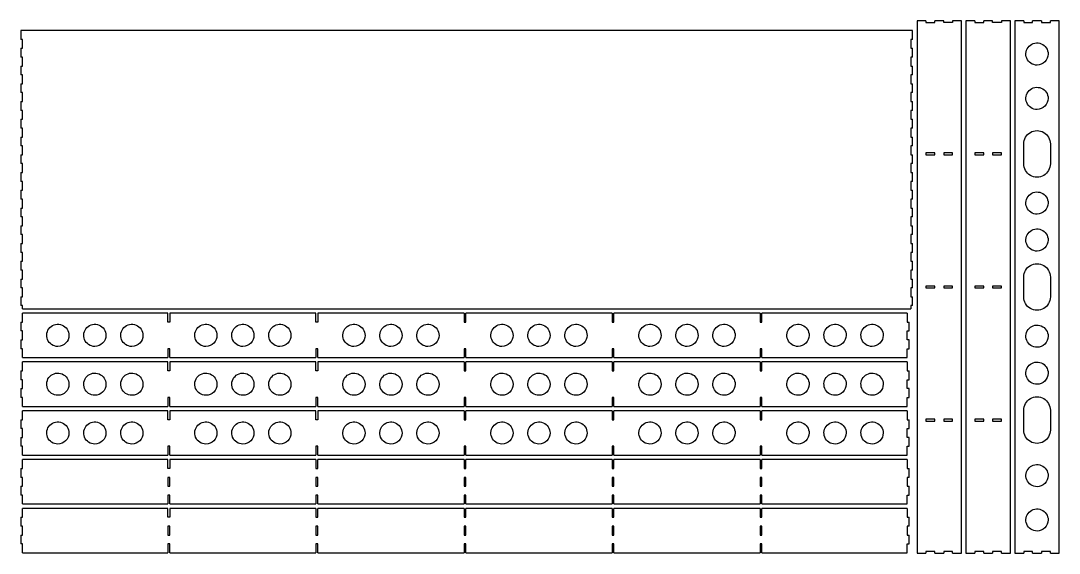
# Model space of a CAD drawing. Header units: millimetres. Extents: x 23 to 2361, y 23 to 1223.
import ezdxf

# ---------------------------------------------------------------- set-up
doc = ezdxf.new("R2010")
doc.units = ezdxf.units.MM
doc.layers.get('0').update_dxf_attribs({"linetype": 'CONTINUOUS'})

msp = doc.modelspace()

# ---------------------------------------------------------------- linework, layer by layer
at = {"color": 7}
for points in [[(2061.38, 1223.38), (2041.38, 1223.38), (2041.38, 23.38)], [(2061.38, 1223.38), (2061.38, 1219.38)], [(2061.38, 1219.38), (2081.38, 1219.38)], [(2121.38, 23.38), (2141.38, 23.38), (2141.38, 1223.38), (2121.38, 1223.38), (2121.38, 1219.38), (2101.38, 1219.38), (2101.38, 1223.38), (2081.38, 1223.38)], [(2081.38, 1219.38), (2081.38, 1223.38)], [(2171.38, 1223.38), (2151.38, 1223.38), (2151.38, 23.38)], [(2171.38, 1223.38), (2171.38, 1219.38)], [(2171.38, 1219.38), (2191.38, 1219.38)], [(2231.38, 23.38), (2251.38, 23.38), (2251.38, 1223.38), (2231.38, 1223.38), (2231.38, 1219.38), (2211.38, 1219.38), (2211.38, 1223.38), (2191.38, 1223.38)], [(2191.38, 1219.38), (2191.38, 1223.38)], [(2281.38, 1223.38), (2261.38, 1223.38), (2261.38, 23.38)], [(2281.38, 1223.38), (2281.38, 1219.38)], [(2281.38, 1219.38), (2301.38, 1219.38)], [(2321.38, 1223.38), (2301.38, 1223.38)], [(2301.38, 1219.38), (2301.38, 1223.38)], [(2321.38, 1223.38), (2321.38, 1219.38)], [(2321.38, 1219.38), (2341.38, 1219.38)], [(2341.38, 23.38), (2361.38, 23.38), (2361.38, 1223.38), (2341.38, 1223.38)], [(2341.38, 1219.38), (2341.38, 1223.38)], [(23.38, 1201.38), (23.38, 1181.38)], [(2031.38, 1201.38), (23.38, 1201.38)], [(2031.38, 1181.38), (2031.38, 1201.38)], [(23.38, 1161.38), (27.38, 1161.38), (27.38, 1181.38), (23.38, 1181.38)], [(2031.38, 1181.38), (2027.38, 1181.38), (2027.38, 1161.38), (2031.38, 1161.38)], [(23.38, 1161.38), (23.38, 1141.38)], [(2031.38, 1141.38), (2031.38, 1161.38)], [(23.38, 1121.38), (27.38, 1121.38), (27.38, 1141.38), (23.38, 1141.38)], [(2031.38, 1141.38), (2027.38, 1141.38), (2027.38, 1121.38), (2031.38, 1121.38)], [(23.38, 1121.38), (23.38, 1101.38)], [(23.38, 1081.38), (27.38, 1081.38), (27.38, 1101.38), (23.38, 1101.38)], [(2031.38, 1101.38), (2027.38, 1101.38), (2027.38, 1081.38), (2031.38, 1081.38)], [(2031.38, 1101.38), (2031.38, 1121.38)], [(23.38, 1081.38), (23.38, 1061.38)], [(2031.38, 1061.38), (2031.38, 1081.38)], [(23.38, 1041.38), (27.38, 1041.38), (27.38, 1061.38), (23.38, 1061.38)], [(2031.38, 1061.38), (2027.38, 1061.38), (2027.38, 1041.38), (2031.38, 1041.38)], [(23.38, 1041.38), (23.38, 1021.38)], [(2031.38, 1021.38), (2031.38, 1041.38)], [(23.38, 1001.38), (27.38, 1001.38), (27.38, 1021.38), (23.38, 1021.38)], [(2031.38, 1021.38), (2027.38, 1021.38), (2027.38, 1001.38), (2031.38, 1001.38)], [(23.38, 1001.38), (23.38, 981.38)], [(2031.38, 981.38), (2031.38, 1001.38)], [(23.38, 961.38), (27.38, 961.38), (27.38, 981.38), (23.38, 981.38)], [(23.38, 961.38), (23.38, 941.38)], [(2031.38, 981.38), (2027.38, 981.38), (2027.38, 961.38), (2031.38, 961.38)], [(2031.38, 941.38), (2031.38, 961.38)], [(23.38, 921.38), (27.38, 921.38), (27.38, 941.38), (23.38, 941.38)], [(2031.38, 941.38), (2027.38, 941.38), (2027.38, 921.38), (2031.38, 921.38)], [(2281.38, 900.88), (2281.38, 945.88)], [(2341.38, 945.88), (2341.38, 900.88)], [(23.38, 921.38), (23.38, 901.38)], [(2031.38, 901.38), (2031.38, 921.38)], [(2061.38, 925.38), (2061.38, 921.38)], [(2081.38, 925.38), (2061.38, 925.38)], [(2061.38, 921.38), (2081.38, 921.38)], [(2081.38, 921.38), (2081.38, 925.38)], [(2101.38, 925.38), (2101.38, 921.38)], [(2121.38, 925.38), (2101.38, 925.38)], [(2101.38, 921.38), (2121.38, 921.38)], [(2121.38, 921.38), (2121.38, 925.38)], [(2171.38, 925.38), (2171.38, 921.38)], [(2191.38, 925.38), (2171.38, 925.38)], [(2171.38, 921.38), (2191.38, 921.38)], [(2191.38, 921.38), (2191.38, 925.38)], [(2211.38, 925.38), (2211.38, 921.38)], [(2231.38, 925.38), (2211.38, 925.38)], [(2211.38, 921.38), (2231.38, 921.38)], [(2231.38, 921.38), (2231.38, 925.38)], [(23.38, 881.38), (27.38, 881.38), (27.38, 901.38), (23.38, 901.38)], [(2031.38, 901.38), (2027.38, 901.38), (2027.38, 881.38), (2031.38, 881.38)], [(23.38, 881.38), (23.38, 861.38)], [(2031.38, 861.38), (2031.38, 881.38)], [(23.38, 841.38), (27.38, 841.38), (27.38, 861.38), (23.38, 861.38)], [(2031.38, 861.38), (2027.38, 861.38), (2027.38, 841.38), (2031.38, 841.38)], [(23.38, 841.38), (23.38, 821.38)], [(23.38, 801.38), (27.38, 801.38), (27.38, 821.38), (23.38, 821.38)], [(2031.38, 821.38), (2027.38, 821.38), (2027.38, 801.38), (2031.38, 801.38)], [(2031.38, 821.38), (2031.38, 841.38)], [(23.38, 801.38), (23.38, 781.38)], [(2031.38, 781.38), (2031.38, 801.38)], [(23.38, 761.38), (27.38, 761.38), (27.38, 781.38), (23.38, 781.38)], [(2031.38, 781.38), (2027.38, 781.38), (2027.38, 761.38), (2031.38, 761.38)], [(23.38, 761.38), (23.38, 741.38)], [(2031.38, 741.38), (2031.38, 761.38)], [(23.38, 721.38), (27.38, 721.38), (27.38, 741.38), (23.38, 741.38)], [(2031.38, 741.38), (2027.38, 741.38), (2027.38, 721.38), (2031.38, 721.38)], [(23.38, 721.38), (23.38, 701.38)], [(2031.38, 701.38), (2031.38, 721.38)], [(23.38, 681.38), (27.38, 681.38), (27.38, 701.38), (23.38, 701.38)], [(23.38, 681.38), (23.38, 661.38)], [(2031.38, 701.38), (2027.38, 701.38), (2027.38, 681.38), (2031.38, 681.38)], [(2031.38, 661.38), (2031.38, 681.38)], [(23.38, 641.38), (27.38, 641.38), (27.38, 661.38), (23.38, 661.38)], [(2031.38, 661.38), (2027.38, 661.38), (2027.38, 641.38), (2031.38, 641.38)], [(23.38, 641.38), (23.38, 621.38)], [(2031.38, 621.38), (2031.38, 641.38)], [(2281.38, 600.88), (2281.38, 645.88)], [(2341.38, 645.88), (2341.38, 600.88)], [(23.38, 601.38), (27.38, 601.38), (27.38, 621.38), (23.38, 621.38)], [(2031.38, 621.38), (2027.38, 621.38), (2027.38, 601.38), (2031.38, 601.38)], [(2061.38, 625.38), (2061.38, 621.38)], [(2081.38, 625.38), (2061.38, 625.38)], [(2061.38, 621.38), (2081.38, 621.38)], [(2081.38, 621.38), (2081.38, 625.38)], [(2101.38, 625.38), (2101.38, 621.38)], [(2121.38, 625.38), (2101.38, 625.38)], [(2101.38, 621.38), (2121.38, 621.38)], [(2121.38, 621.38), (2121.38, 625.38)], [(2171.38, 625.38), (2171.38, 621.38)], [(2191.38, 625.38), (2171.38, 625.38)], [(2171.38, 621.38), (2191.38, 621.38)], [(2191.38, 621.38), (2191.38, 625.38)], [(2211.38, 625.38), (2211.38, 621.38)], [(2231.38, 625.38), (2211.38, 625.38)], [(2211.38, 621.38), (2231.38, 621.38)], [(2231.38, 621.38), (2231.38, 625.38)], [(23.38, 601.38), (23.38, 581.38)], [(2031.38, 581.38), (2031.38, 601.38)], [(27.38, 574.38), (27.38, 581.38), (23.38, 581.38)], [(23.38, 544.38), (27.38, 544.38), (27.38, 564.38)], [(27.38, 574.38), (2027.38, 574.38)], [(354.72, 564.38), (27.38, 564.38)], [(354.72, 544.38), (354.72, 564.38)], [(358.72, 564.38), (358.72, 544.38)], [(688.05, 564.38), (358.72, 564.38)], [(688.05, 544.38), (688.05, 564.38)], [(692.05, 564.38), (692.05, 544.38)], [(1021.38, 564.38), (692.05, 564.38)], [(1021.38, 564.38), (1021.38, 544.38), (1025.38, 544.38), (1025.38, 564.38)], [(1354.71, 564.38), (1025.38, 564.38)], [(1354.71, 564.38), (1354.71, 544.38), (1358.71, 544.38), (1358.71, 564.38)], [(1688.04, 564.38), (1358.71, 564.38)], [(1688.04, 564.38), (1688.04, 544.38), (1692.04, 544.38), (1692.04, 564.38)], [(2019.38, 564.38), (1692.04, 564.38)], [(2019.38, 564.38), (2019.38, 544.38), (2023.38, 544.38)], [(2031.38, 581.38), (2027.38, 581.38), (2027.38, 574.38)], [(23.38, 544.38), (23.38, 524.38)], [(358.72, 544.38), (354.72, 544.38)], [(692.05, 544.38), (688.05, 544.38)], [(2023.38, 524.38), (2023.38, 544.38)], [(23.38, 504.38), (27.38, 504.38), (27.38, 524.38), (23.38, 524.38)], [(2019.38, 524.38), (2023.38, 524.38)], [(2019.38, 504.38), (2019.38, 524.38)], [(23.38, 504.38), (23.38, 484.38)], [(2023.38, 504.38), (2019.38, 504.38)], [(2023.38, 484.38), (2023.38, 504.38)], [(27.38, 464.38), (27.38, 484.38), (23.38, 484.38)], [(358.72, 464.38), (358.72, 484.38), (354.72, 484.38), (354.72, 464.38)], [(692.05, 464.38), (692.05, 484.38), (688.05, 484.38), (688.05, 464.38)], [(1025.38, 464.38), (1025.38, 484.38), (1021.38, 484.38), (1021.38, 464.38)], [(1358.71, 464.38), (1358.71, 484.38), (1354.71, 484.38), (1354.71, 464.38)], [(1692.04, 464.38), (1692.04, 484.38), (1688.04, 484.38), (1688.04, 464.38)], [(2019.38, 484.38), (2023.38, 484.38)], [(2019.38, 464.38), (2019.38, 484.38)], [(23.38, 434.38), (27.38, 434.38), (27.38, 454.38)], [(27.38, 464.38), (354.72, 464.38)], [(354.72, 454.38), (27.38, 454.38)], [(354.72, 434.38), (354.72, 454.38)], [(358.72, 464.38), (688.05, 464.38)], [(358.72, 454.38), (358.72, 434.38)], [(688.05, 454.38), (358.72, 454.38)], [(688.05, 434.38), (688.05, 454.38)], [(692.05, 464.38), (1021.38, 464.38)], [(692.05, 454.38), (692.05, 434.38)], [(1021.38, 454.38), (692.05, 454.38)], [(1021.38, 454.38), (1021.38, 434.38), (1025.38, 434.38), (1025.38, 454.38)], [(1025.38, 464.38), (1354.71, 464.38)], [(1354.71, 454.38), (1025.38, 454.38)], [(1354.71, 454.38), (1354.71, 434.38), (1358.71, 434.38), (1358.71, 454.38)], [(1358.71, 464.38), (1688.04, 464.38)], [(1688.04, 454.38), (1358.71, 454.38)], [(1688.04, 454.38), (1688.04, 434.38), (1692.04, 434.38), (1692.04, 454.38)], [(1692.04, 464.38), (2019.38, 464.38)], [(2019.38, 454.38), (1692.04, 454.38)], [(2019.38, 454.38), (2019.38, 434.38), (2023.38, 434.38)], [(23.38, 434.38), (23.38, 414.38)], [(358.72, 434.38), (354.72, 434.38)], [(692.05, 434.38), (688.05, 434.38)], [(2023.38, 414.38), (2023.38, 434.38)], [(23.38, 394.38), (27.38, 394.38), (27.38, 414.38), (23.38, 414.38)], [(2019.38, 414.38), (2023.38, 414.38)], [(2019.38, 394.38), (2019.38, 414.38)], [(23.38, 394.38), (23.38, 374.38)], [(27.38, 354.38), (27.38, 374.38), (23.38, 374.38)], [(358.72, 354.38), (358.72, 374.38), (354.72, 374.38), (354.72, 354.38)], [(692.05, 354.38), (692.05, 374.38), (688.05, 374.38), (688.05, 354.38)], [(1025.38, 354.38), (1025.38, 374.38), (1021.38, 374.38), (1021.38, 354.38)], [(1358.71, 354.38), (1358.71, 374.38), (1354.71, 374.38), (1354.71, 354.38)], [(1692.04, 354.38), (1692.04, 374.38), (1688.04, 374.38), (1688.04, 354.38)], [(2023.38, 394.38), (2019.38, 394.38)], [(2019.38, 374.38), (2023.38, 374.38)], [(2019.38, 354.38), (2019.38, 374.38)], [(2023.38, 374.38), (2023.38, 394.38)], [(27.38, 354.38), (354.72, 354.38)], [(358.72, 354.38), (688.05, 354.38)], [(692.05, 354.38), (1021.38, 354.38)], [(1025.38, 354.38), (1354.71, 354.38)], [(1358.71, 354.38), (1688.04, 354.38)], [(1692.04, 354.38), (2019.38, 354.38)], [(23.38, 324.38), (27.38, 324.38), (27.38, 344.38)], [(354.72, 344.38), (27.38, 344.38)], [(354.72, 324.38), (354.72, 344.38)], [(358.72, 344.38), (358.72, 324.38)], [(688.05, 344.38), (358.72, 344.38)], [(688.05, 324.38), (688.05, 344.38)], [(692.05, 344.38), (692.05, 324.38)], [(1021.38, 344.38), (692.05, 344.38)], [(1021.38, 344.38), (1021.38, 324.38), (1025.38, 324.38), (1025.38, 344.38)], [(1354.71, 344.38), (1025.38, 344.38)], [(1354.71, 344.38), (1354.71, 324.38), (1358.71, 324.38), (1358.71, 344.38)], [(1688.04, 344.38), (1358.71, 344.38)], [(1688.04, 344.38), (1688.04, 324.38), (1692.04, 324.38), (1692.04, 344.38)], [(2019.38, 344.38), (1692.04, 344.38)], [(2019.38, 344.38), (2019.38, 324.38), (2023.38, 324.38)], [(2281.38, 300.88), (2281.38, 345.88)], [(2341.38, 345.88), (2341.38, 300.88)], [(23.38, 324.38), (23.38, 304.38)], [(23.38, 284.38), (27.38, 284.38), (27.38, 304.38), (23.38, 304.38)], [(358.72, 324.38), (354.72, 324.38)], [(692.05, 324.38), (688.05, 324.38)], [(2019.38, 304.38), (2023.38, 304.38)], [(2019.38, 284.38), (2019.38, 304.38)], [(2023.38, 304.38), (2023.38, 324.38)], [(2061.38, 325.38), (2061.38, 321.38)], [(2081.38, 325.38), (2061.38, 325.38)], [(2061.38, 321.38), (2081.38, 321.38)], [(2081.38, 321.38), (2081.38, 325.38)], [(2101.38, 325.38), (2101.38, 321.38)], [(2121.38, 325.38), (2101.38, 325.38)], [(2101.38, 321.38), (2121.38, 321.38)], [(2121.38, 321.38), (2121.38, 325.38)], [(2171.38, 325.38), (2171.38, 321.38)], [(2191.38, 325.38), (2171.38, 325.38)], [(2171.38, 321.38), (2191.38, 321.38)], [(2191.38, 321.38), (2191.38, 325.38)], [(2211.38, 325.38), (2211.38, 321.38)], [(2231.38, 325.38), (2211.38, 325.38)], [(2211.38, 321.38), (2231.38, 321.38)], [(2231.38, 321.38), (2231.38, 325.38)], [(23.38, 284.38), (23.38, 264.38)], [(2023.38, 284.38), (2019.38, 284.38)], [(2023.38, 264.38), (2023.38, 284.38)], [(27.38, 244.38), (27.38, 264.38), (23.38, 264.38)], [(358.72, 244.38), (358.72, 264.38), (354.72, 264.38), (354.72, 244.38)], [(692.05, 244.38), (692.05, 264.38), (688.05, 264.38), (688.05, 244.38)], [(1025.38, 244.38), (1025.38, 264.38), (1021.38, 264.38), (1021.38, 244.38)], [(1358.71, 244.38), (1358.71, 264.38), (1354.71, 264.38), (1354.71, 244.38)], [(1692.04, 244.38), (1692.04, 264.38), (1688.04, 264.38), (1688.04, 244.38)], [(2019.38, 264.38), (2023.38, 264.38)], [(2019.38, 244.38), (2019.38, 264.38)], [(23.38, 214.38), (27.38, 214.38), (27.38, 234.38)], [(27.38, 244.38), (354.72, 244.38)], [(354.71, 234.38), (27.38, 234.38)], [(354.71, 214.38), (354.71, 234.38)], [(358.71, 234.38), (358.71, 214.38)], [(688.04, 234.38), (358.71, 234.38)], [(358.72, 244.38), (688.05, 244.38)], [(688.04, 234.38), (688.04, 214.38), (692.04, 214.38), (692.04, 234.38)], [(1021.37, 234.38), (692.04, 234.38)], [(692.05, 244.38), (1021.38, 244.38)], [(1021.37, 234.38), (1021.37, 214.38), (1025.37, 214.38), (1025.37, 234.38)], [(1354.7, 234.38), (1025.37, 234.38)], [(1025.38, 244.38), (1354.71, 244.38)], [(1354.7, 234.38), (1354.7, 214.38), (1358.7, 214.38), (1358.7, 234.38)], [(1688.03, 234.38), (1358.7, 234.38)], [(1358.71, 244.38), (1688.04, 244.38)], [(1688.03, 234.38), (1688.03, 214.38), (1692.03, 214.38), (1692.03, 234.38)], [(2019.38, 234.38), (1692.03, 234.38)], [(1692.04, 244.38), (2019.38, 244.38)], [(2019.38, 234.38), (2019.38, 214.38), (2023.38, 214.38)], [(23.38, 214.38), (23.38, 194.38)], [(358.71, 214.38), (354.71, 214.38)], [(2023.38, 194.38), (2023.38, 214.38)], [(23.38, 174.38), (27.38, 174.38), (27.38, 194.38), (23.38, 194.38)], [(2023.38, 194.38), (2019.38, 194.38), (2019.38, 174.38), (2023.38, 174.38)], [(23.38, 174.38), (23.38, 154.38)], [(2023.38, 154.38), (2023.38, 174.38)], [(27.38, 134.38), (27.38, 154.38), (23.38, 154.38)], [(358.71, 134.38), (358.71, 154.38), (354.71, 154.38), (354.71, 134.38)], [(692.04, 134.38), (692.04, 154.38), (688.04, 154.38), (688.04, 134.38)], [(1025.37, 134.38), (1025.37, 154.38), (1021.37, 154.38), (1021.37, 134.38)], [(1358.7, 134.38), (1358.7, 154.38), (1354.7, 154.38), (1354.7, 134.38)], [(1692.03, 134.38), (1692.03, 154.38), (1688.03, 154.38), (1688.03, 134.38)], [(2019.38, 154.38), (2023.38, 154.38)], [(2019.38, 134.38), (2019.38, 154.38)], [(23.38, 104.38), (27.38, 104.38), (27.38, 124.38)], [(27.38, 134.38), (354.71, 134.38)], [(354.71, 124.38), (27.38, 124.38)], [(354.71, 104.38), (354.71, 124.38)], [(358.71, 134.38), (688.04, 134.38)], [(358.71, 124.38), (358.71, 104.38)], [(688.04, 124.38), (358.71, 124.38)], [(688.04, 124.38), (688.04, 104.38), (692.04, 104.38), (692.04, 124.38)], [(692.04, 134.38), (1021.37, 134.38)], [(1021.37, 124.38), (692.04, 124.38)], [(1021.37, 124.38), (1021.37, 104.38), (1025.37, 104.38), (1025.37, 124.38)], [(1025.37, 134.38), (1354.7, 134.38)], [(1354.7, 124.38), (1025.37, 124.38)], [(1354.7, 124.38), (1354.7, 104.38), (1358.7, 104.38), (1358.7, 124.38)], [(1358.7, 134.38), (1688.03, 134.38)], [(1688.03, 124.38), (1358.7, 124.38)], [(1688.03, 124.38), (1688.03, 104.38), (1692.03, 104.38), (1692.03, 124.38)], [(1692.03, 134.38), (2019.38, 134.38)], [(2019.38, 124.38), (1692.03, 124.38)], [(2019.38, 124.38), (2019.38, 104.38), (2023.38, 104.38)], [(23.38, 104.38), (23.38, 84.38)], [(358.71, 104.38), (354.71, 104.38)], [(2023.38, 84.38), (2023.38, 104.38)], [(23.38, 64.38), (27.38, 64.38), (27.38, 84.38), (23.38, 84.38)], [(2023.38, 84.38), (2019.38, 84.38), (2019.38, 64.38), (2023.38, 64.38)], [(23.38, 64.38), (23.38, 44.38)], [(2023.38, 44.38), (2023.38, 64.38)], [(27.38, 24.38), (27.38, 44.38), (23.38, 44.38)], [(27.38, 24.38), (354.71, 24.38)], [(358.71, 24.38), (358.71, 44.38), (354.71, 44.38), (354.71, 24.38)], [(358.71, 24.38), (688.04, 24.38)], [(692.04, 24.38), (692.04, 44.38), (688.04, 44.38), (688.04, 24.38)], [(692.04, 24.38), (1021.37, 24.38)], [(1025.37, 24.38), (1025.37, 44.38), (1021.37, 44.38), (1021.37, 24.38)], [(1025.37, 24.38), (1354.7, 24.38)], [(1358.7, 24.38), (1358.7, 44.38), (1354.7, 44.38), (1354.7, 24.38)], [(1358.7, 24.38), (1688.03, 24.38)], [(1692.03, 24.38), (1692.03, 44.38), (1688.03, 44.38), (1688.03, 24.38)], [(1692.03, 24.38), (2019.38, 24.38)], [(2019.38, 44.38), (2023.38, 44.38)], [(2019.38, 24.38), (2019.38, 44.38)], [(2041.38, 23.38), (2061.38, 23.38)], [(2061.38, 27.38), (2061.38, 23.38)], [(2081.38, 27.38), (2061.38, 27.38)], [(2081.38, 23.38), (2081.38, 27.38)], [(2081.38, 23.38), (2101.38, 23.38)], [(2101.38, 27.38), (2101.38, 23.38)], [(2121.38, 27.38), (2101.38, 27.38)], [(2121.38, 23.38), (2121.38, 27.38)], [(2151.38, 23.38), (2171.38, 23.38)], [(2171.38, 27.38), (2171.38, 23.38)], [(2191.38, 27.38), (2171.38, 27.38)], [(2191.38, 23.38), (2191.38, 27.38)], [(2191.38, 23.38), (2211.38, 23.38)], [(2211.38, 27.38), (2211.38, 23.38)], [(2231.38, 27.38), (2211.38, 27.38)], [(2231.38, 23.38), (2231.38, 27.38)], [(2261.38, 23.38), (2281.38, 23.38)], [(2281.38, 27.38), (2281.38, 23.38)], [(2301.38, 27.38), (2281.38, 27.38)], [(2301.38, 23.38), (2301.38, 27.38)], [(2301.38, 23.38), (2321.38, 23.38)], [(2321.38, 27.38), (2321.38, 23.38)], [(2341.38, 27.38), (2321.38, 27.38)], [(2341.38, 23.38), (2341.38, 27.38)]]:
    msp.add_lwpolyline(points, dxfattribs=at)
for points in [[(2311.38, 1123.38)], [(2311.38, 1023.38)], [(2311.38, 787.54)], [(2311.38, 704.21)], [(106.75, 489.38)], [(190.08, 489.38)], [(273.41, 489.38)], [(440.07, 489.38)], [(523.4, 489.38)], [(606.73, 489.38)], [(773.39, 489.38)], [(856.72, 489.38)], [(940.05, 489.38)], [(1106.71, 489.38)], [(1190.04, 489.38)], [(1273.37, 489.38)], [(1440.03, 489.38)], [(1523.36, 489.38)], [(1606.69, 489.38)], [(1773.35, 489.38)], [(1856.68, 489.38)], [(1940.02, 489.38)], [(2311.38, 487.54)], [(2311.38, 404.21)], [(106.75, 379.38)], [(190.08, 379.38)], [(273.41, 379.38)], [(440.07, 379.38)], [(523.4, 379.38)], [(606.73, 379.38)], [(773.39, 379.38)], [(856.72, 379.38)], [(940.05, 379.38)], [(1106.71, 379.38)], [(1190.04, 379.38)], [(1273.37, 379.38)], [(1440.03, 379.38)], [(1523.36, 379.38)], [(1606.69, 379.38)], [(1773.35, 379.38)], [(1856.68, 379.38)], [(1940.02, 379.38)], [(106.75, 269.38)], [(190.08, 269.38)], [(273.41, 269.38)], [(440.07, 269.38)], [(523.4, 269.38)], [(606.73, 269.38)], [(773.39, 269.38)], [(856.72, 269.38)], [(940.05, 269.38)], [(1106.71, 269.38)], [(1190.04, 269.38)], [(1273.37, 269.38)], [(1440.03, 269.38)], [(1523.36, 269.38)], [(1606.69, 269.38)], [(1773.35, 269.38)], [(1856.68, 269.38)], [(1940.02, 269.38)], [(358.71, 194.38), (354.71, 194.38), (354.71, 174.38), (358.71, 174.38)], [(688.04, 174.38), (692.04, 174.38), (692.04, 194.38), (688.04, 194.38)], [(1021.37, 174.38), (1025.37, 174.38), (1025.37, 194.38), (1021.37, 194.38)], [(1354.7, 174.38), (1358.7, 174.38), (1358.7, 194.38), (1354.7, 194.38)], [(1688.03, 174.38), (1692.03, 174.38), (1692.03, 194.38), (1688.03, 194.38)], [(2311.38, 173.38)], [(358.71, 84.38), (354.71, 84.38), (354.71, 64.38), (358.71, 64.38)], [(688.04, 64.38), (692.04, 64.38), (692.04, 84.38), (688.04, 84.38)], [(1021.37, 64.38), (1025.37, 64.38), (1025.37, 84.38), (1021.37, 84.38)], [(1354.7, 64.38), (1358.7, 64.38), (1358.7, 84.38), (1354.7, 84.38)], [(1688.03, 64.38), (1692.03, 64.38), (1692.03, 84.38), (1688.03, 84.38)], [(2311.38, 73.38)]]:
    msp.add_lwpolyline(points, close=True, dxfattribs=at)
for points in [[(2293.70233, 1166.05767), (2300.85228, 1173.207619), (2311.605226, 1175.346513), (2320.947086, 1171.476988)], [(2320.947086, 1171.476988), (2330.288946, 1167.607463), (2336.38, 1158.491556), (2336.38, 1148.38)], [(2288.283012, 1138.812914), (2284.413487, 1148.154774), (2286.552381, 1158.90772), (2293.70233, 1166.05767)], [(2336.38, 1148.38), (2336.38, 1141.749588), (2333.746079, 1135.39074), (2329.05767, 1130.70233)], [(2311.38, 1123.38), (2301.268444, 1123.38), (2292.152537, 1129.471054), (2288.283012, 1138.812914)], [(2329.05767, 1130.70233), (2324.36926, 1126.013921), (2318.010412, 1123.38), (2311.38, 1123.38)], [(2288.283012, 1038.812914), (2284.413487, 1048.154774), (2286.552381, 1058.90772), (2293.70233, 1066.05767)], [(2293.70233, 1066.05767), (2300.85228, 1073.207619), (2311.605226, 1075.346513), (2320.947086, 1071.476988)], [(2320.947086, 1071.476988), (2330.288946, 1067.607463), (2336.38, 1058.491556), (2336.38, 1048.38)], [(2311.38, 1023.38), (2301.268444, 1023.38), (2292.152537, 1029.471054), (2288.283012, 1038.812914)], [(2329.05767, 1030.70233), (2324.36926, 1026.013921), (2318.010412, 1023.38), (2311.38, 1023.38)], [(2336.38, 1048.38), (2336.38, 1041.749588), (2333.746079, 1035.39074), (2329.05767, 1030.70233)], [(2281.38, 945.88), (2281.38, 956.597968), (2287.097968, 966.501778), (2296.38, 971.860762)], [(2296.38, 971.860762), (2305.662032, 977.219746), (2317.097968, 977.219746), (2326.38, 971.860762)], [(2326.38, 971.860762), (2335.662032, 966.501778), (2341.38, 956.597968), (2341.38, 945.88)], [(2296.38, 874.899238), (2287.097968, 880.258222), (2281.38, 890.162032), (2281.38, 900.88)], [(2341.38, 900.88), (2341.38, 890.162032), (2335.662032, 880.258222), (2326.38, 874.899238)], [(2326.38, 874.899238), (2317.097968, 869.540254), (2305.662032, 869.540254), (2296.38, 874.899238)], [(2288.283012, 802.972914), (2284.413487, 812.314774), (2286.552381, 823.06772), (2293.70233, 830.21767)], [(2293.70233, 830.21767), (2300.85228, 837.367619), (2311.605226, 839.506513), (2320.947086, 835.636988)], [(2320.947086, 835.636988), (2330.288946, 831.767463), (2336.38, 822.651556), (2336.38, 812.54)], [(2311.38, 787.54), (2301.268444, 787.54), (2292.152537, 793.631054), (2288.283012, 802.972914)], [(2336.38, 812.54), (2336.38, 805.909588), (2333.746079, 799.55074), (2329.05767, 794.86233)], [(2329.05767, 794.86233), (2324.36926, 790.173921), (2318.010412, 787.54), (2311.38, 787.54)], [(2293.70233, 746.88767), (2300.85228, 754.037619), (2311.605226, 756.176513), (2320.947086, 752.306988)], [(2320.947086, 752.306988), (2330.288946, 748.437463), (2336.38, 739.321556), (2336.38, 729.21)], [(2288.283012, 719.642914), (2284.413487, 728.984774), (2286.552381, 739.73772), (2293.70233, 746.88767)], [(2336.38, 729.21), (2336.38, 722.579588), (2333.746079, 716.22074), (2329.05767, 711.53233)], [(2311.38, 704.21), (2301.268444, 704.21), (2292.152537, 710.301054), (2288.283012, 719.642914)], [(2329.05767, 711.53233), (2324.36926, 706.843921), (2318.010412, 704.21), (2311.38, 704.21)], [(2281.38, 645.88), (2281.38, 656.597968), (2287.097968, 666.501778), (2296.38, 671.860762)], [(2296.38, 671.860762), (2305.662032, 677.219746), (2317.097968, 677.219746), (2326.38, 671.860762)], [(2326.38, 671.860762), (2335.662032, 666.501778), (2341.38, 656.597968), (2341.38, 645.88)], [(2296.38, 574.899238), (2287.097968, 580.258222), (2281.38, 590.162032), (2281.38, 600.88)], [(2341.38, 600.88), (2341.38, 590.162032), (2335.662032, 580.258222), (2326.38, 574.899238)], [(2326.38, 574.899238), (2317.097968, 569.540254), (2305.662032, 569.540254), (2296.38, 574.899238)], [(89.07233, 532.05767), (96.22228, 539.207619), (106.975226, 541.346513), (116.317086, 537.476988)], [(172.40233, 532.05767), (179.55228, 539.207619), (190.305226, 541.346513), (199.647086, 537.476988)], [(255.73233, 532.05767), (262.88228, 539.207619), (273.635226, 541.346513), (282.977086, 537.476988)], [(422.39233, 532.05767), (429.54228, 539.207619), (440.295226, 541.346513), (449.637086, 537.476988)], [(505.72233, 532.05767), (512.87228, 539.207619), (523.625226, 541.346513), (532.967086, 537.476988)], [(589.05233, 532.05767), (596.20228, 539.207619), (606.955226, 541.346513), (616.297086, 537.476988)], [(755.71233, 532.05767), (762.86228, 539.207619), (773.615226, 541.346513), (782.957086, 537.476988)], [(839.04233, 532.05767), (846.19228, 539.207619), (856.945226, 541.346513), (866.287086, 537.476988)], [(922.37233, 532.05767), (929.52228, 539.207619), (940.275226, 541.346513), (949.617086, 537.476988)], [(1089.03233, 532.05767), (1096.18228, 539.207619), (1106.935226, 541.346513), (1116.277086, 537.476988)], [(1172.36233, 532.05767), (1179.51228, 539.207619), (1190.265226, 541.346513), (1199.607086, 537.476988)], [(1255.69233, 532.05767), (1262.84228, 539.207619), (1273.595226, 541.346513), (1282.937086, 537.476988)], [(1422.35233, 532.05767), (1429.50228, 539.207619), (1440.255226, 541.346513), (1449.597086, 537.476988)], [(1505.68233, 532.05767), (1512.83228, 539.207619), (1523.585226, 541.346513), (1532.927086, 537.476988)], [(1589.01233, 532.05767), (1596.16228, 539.207619), (1606.915226, 541.346513), (1616.257086, 537.476988)], [(1755.67233, 532.05767), (1762.82228, 539.207619), (1773.575226, 541.346513), (1782.917086, 537.476988)], [(1839.00233, 532.05767), (1846.15228, 539.207619), (1856.905226, 541.346513), (1866.247086, 537.476988)], [(1922.34233, 532.05767), (1929.49228, 539.207619), (1940.245226, 541.346513), (1949.587086, 537.476988)], [(2293.70233, 530.21767), (2300.85228, 537.367619), (2311.605226, 539.506513), (2320.947086, 535.636988)], [(83.653012, 504.812914), (79.783487, 514.154774), (81.922381, 524.90772), (89.07233, 532.05767)], [(131.75, 514.38), (131.75, 500.572881), (120.557119, 489.38), (106.75, 489.38)], [(116.317086, 537.476988), (125.658946, 533.607463), (131.75, 524.491556), (131.75, 514.38)], [(166.983012, 504.812914), (163.113487, 514.154774), (165.252381, 524.90772), (172.40233, 532.05767)], [(199.647086, 537.476988), (208.988946, 533.607463), (215.08, 524.491556), (215.08, 514.38)], [(215.08, 514.38), (215.08, 507.749588), (212.446079, 501.39074), (207.75767, 496.70233)], [(250.313012, 504.812914), (246.443487, 514.154774), (248.582381, 524.90772), (255.73233, 532.05767)], [(298.41, 514.38), (298.41, 500.572881), (287.217119, 489.38), (273.41, 489.38)], [(282.977086, 537.476988), (292.318946, 533.607463), (298.41, 524.491556), (298.41, 514.38)], [(416.973012, 504.812914), (413.103487, 514.154774), (415.242381, 524.90772), (422.39233, 532.05767)], [(449.637086, 537.476988), (458.978946, 533.607463), (465.07, 524.491556), (465.07, 514.38)], [(465.07, 514.38), (465.07, 507.749588), (462.436079, 501.39074), (457.74767, 496.70233)], [(500.303012, 504.812914), (496.433487, 514.154774), (498.572381, 524.90772), (505.72233, 532.05767)], [(532.967086, 537.476988), (542.308946, 533.607463), (548.4, 524.491556), (548.4, 514.38)], [(548.4, 514.38), (548.4, 507.749588), (545.766079, 501.39074), (541.07767, 496.70233)], [(583.633012, 504.812914), (579.763487, 514.154774), (581.902381, 524.90772), (589.05233, 532.05767)], [(616.297086, 537.476988), (625.638946, 533.607463), (631.73, 524.491556), (631.73, 514.38)], [(631.73, 514.38), (631.73, 507.749588), (629.096079, 501.39074), (624.40767, 496.70233)], [(750.293012, 504.812914), (746.423487, 514.154774), (748.562381, 524.90772), (755.71233, 532.05767)], [(798.39, 514.38), (798.39, 500.572881), (787.197119, 489.38), (773.39, 489.38)], [(782.957086, 537.476988), (792.298946, 533.607463), (798.39, 524.491556), (798.39, 514.38)], [(833.623012, 504.812914), (829.753487, 514.154774), (831.892381, 524.90772), (839.04233, 532.05767)], [(866.287086, 537.476988), (875.628946, 533.607463), (881.72, 524.491556), (881.72, 514.38)], [(881.72, 514.38), (881.72, 507.749588), (879.086079, 501.39074), (874.39767, 496.70233)], [(916.953012, 504.812914), (913.083487, 514.154774), (915.222381, 524.90772), (922.37233, 532.05767)], [(949.617086, 537.476988), (958.958946, 533.607463), (965.05, 524.491556), (965.05, 514.38)], [(965.05, 514.38), (965.05, 507.749588), (962.416079, 501.39074), (957.72767, 496.70233)], [(1083.613012, 504.812914), (1079.743487, 514.154774), (1081.882381, 524.90772), (1089.03233, 532.05767)], [(1116.277086, 537.476988), (1125.618946, 533.607463), (1131.71, 524.491556), (1131.71, 514.38)], [(1131.71, 514.38), (1131.71, 507.749588), (1129.076079, 501.39074), (1124.38767, 496.70233)], [(1166.943012, 504.812914), (1163.073487, 514.154774), (1165.212381, 524.90772), (1172.36233, 532.05767)], [(1199.607086, 537.476988), (1208.948946, 533.607463), (1215.04, 524.491556), (1215.04, 514.38)], [(1215.04, 514.38), (1215.04, 507.749588), (1212.406079, 501.39074), (1207.71767, 496.70233)], [(1250.273012, 504.812914), (1246.403487, 514.154774), (1248.542381, 524.90772), (1255.69233, 532.05767)], [(1282.937086, 537.476988), (1292.278946, 533.607463), (1298.37, 524.491556), (1298.37, 514.38)], [(1298.37, 514.38), (1298.37, 507.749588), (1295.736079, 501.39074), (1291.04767, 496.70233)], [(1416.933012, 504.812914), (1413.063487, 514.154774), (1415.202381, 524.90772), (1422.35233, 532.05767)], [(1449.597086, 537.476988), (1458.938946, 533.607463), (1465.03, 524.491556), (1465.03, 514.38)], [(1465.03, 514.38), (1465.03, 507.749588), (1462.396079, 501.39074), (1457.70767, 496.70233)], [(1500.263012, 504.812914), (1496.393487, 514.154774), (1498.532381, 524.90772), (1505.68233, 532.05767)], [(1532.927086, 537.476988), (1542.268946, 533.607463), (1548.36, 524.491556), (1548.36, 514.38)], [(1548.36, 514.38), (1548.36, 507.749588), (1545.726079, 501.39074), (1541.03767, 496.70233)], [(1583.593012, 504.812914), (1579.723487, 514.154774), (1581.862381, 524.90772), (1589.01233, 532.05767)], [(1616.257086, 537.476988), (1625.598946, 533.607463), (1631.69, 524.491556), (1631.69, 514.38)], [(1631.69, 514.38), (1631.69, 507.749588), (1629.056079, 501.39074), (1624.36767, 496.70233)], [(1750.253012, 504.812914), (1746.383487, 514.154774), (1748.522381, 524.90772), (1755.67233, 532.05767)], [(1782.917086, 537.476988), (1792.258946, 533.607463), (1798.35, 524.491556), (1798.35, 514.38)], [(1798.35, 514.38), (1798.35, 507.749588), (1795.716079, 501.39074), (1791.02767, 496.70233)], [(1833.583012, 504.812914), (1829.713487, 514.154774), (1831.852381, 524.90772), (1839.00233, 532.05767)], [(1866.247086, 537.476988), (1875.588946, 533.607463), (1881.68, 524.491556), (1881.68, 514.38)], [(1881.68, 514.38), (1881.68, 507.749588), (1879.046079, 501.39074), (1874.35767, 496.70233)], [(1916.923012, 504.812914), (1913.053487, 514.154774), (1915.192381, 524.90772), (1922.34233, 532.05767)], [(1949.587086, 537.476988), (1958.928946, 533.607463), (1965.02, 524.491556), (1965.02, 514.38)], [(1965.02, 514.38), (1965.02, 507.749588), (1962.386079, 501.39074), (1957.69767, 496.70233)], [(2288.283012, 502.972914), (2284.413487, 512.314774), (2286.552381, 523.06772), (2293.70233, 530.21767)], [(2320.947086, 535.636988), (2330.288946, 531.767463), (2336.38, 522.651556), (2336.38, 512.54)], [(106.75, 489.38), (96.638444, 489.38), (87.522537, 495.471054), (83.653012, 504.812914)], [(190.08, 489.38), (179.968444, 489.38), (170.852537, 495.471054), (166.983012, 504.812914)], [(207.75767, 496.70233), (203.06926, 492.013921), (196.710412, 489.38), (190.08, 489.38)], [(273.41, 489.38), (263.298444, 489.38), (254.182537, 495.471054), (250.313012, 504.812914)], [(440.07, 489.38), (429.958444, 489.38), (420.842537, 495.471054), (416.973012, 504.812914)], [(457.74767, 496.70233), (453.05926, 492.013921), (446.700412, 489.38), (440.07, 489.38)], [(523.4, 489.38), (513.288444, 489.38), (504.172537, 495.471054), (500.303012, 504.812914)], [(541.07767, 496.70233), (536.38926, 492.013921), (530.030412, 489.38), (523.4, 489.38)], [(606.73, 489.38), (596.618444, 489.38), (587.502537, 495.471054), (583.633012, 504.812914)], [(624.40767, 496.70233), (619.71926, 492.013921), (613.360412, 489.38), (606.73, 489.38)], [(773.39, 489.38), (763.278444, 489.38), (754.162537, 495.471054), (750.293012, 504.812914)], [(856.72, 489.38), (846.608444, 489.38), (837.492537, 495.471054), (833.623012, 504.812914)], [(874.39767, 496.70233), (869.70926, 492.013921), (863.350412, 489.38), (856.72, 489.38)], [(940.05, 489.38), (929.938444, 489.38), (920.822537, 495.471054), (916.953012, 504.812914)], [(957.72767, 496.70233), (953.03926, 492.013921), (946.680412, 489.38), (940.05, 489.38)], [(1106.71, 489.38), (1096.598444, 489.38), (1087.482537, 495.471054), (1083.613012, 504.812914)], [(1124.38767, 496.70233), (1119.69926, 492.013921), (1113.340412, 489.38), (1106.71, 489.38)], [(1190.04, 489.38), (1179.928444, 489.38), (1170.812537, 495.471054), (1166.943012, 504.812914)], [(1207.71767, 496.70233), (1203.02926, 492.013921), (1196.670412, 489.38), (1190.04, 489.38)], [(1273.37, 489.38), (1263.258444, 489.38), (1254.142537, 495.471054), (1250.273012, 504.812914)], [(1291.04767, 496.70233), (1286.35926, 492.013921), (1280.000412, 489.38), (1273.37, 489.38)], [(1440.03, 489.38), (1429.918444, 489.38), (1420.802537, 495.471054), (1416.933012, 504.812914)], [(1457.70767, 496.70233), (1453.01926, 492.013921), (1446.660412, 489.38), (1440.03, 489.38)], [(1523.36, 489.38), (1513.248444, 489.38), (1504.132537, 495.471054), (1500.263012, 504.812914)], [(1541.03767, 496.70233), (1536.34926, 492.013921), (1529.990412, 489.38), (1523.36, 489.38)], [(1606.69, 489.38), (1596.578444, 489.38), (1587.462537, 495.471054), (1583.593012, 504.812914)], [(1624.36767, 496.70233), (1619.67926, 492.013921), (1613.320412, 489.38), (1606.69, 489.38)], [(1773.35, 489.38), (1763.238444, 489.38), (1754.122537, 495.471054), (1750.253012, 504.812914)], [(1791.02767, 496.70233), (1786.33926, 492.013921), (1779.980412, 489.38), (1773.35, 489.38)], [(1856.68, 489.38), (1846.568444, 489.38), (1837.452537, 495.471054), (1833.583012, 504.812914)], [(1874.35767, 496.70233), (1869.66926, 492.013921), (1863.310412, 489.38), (1856.68, 489.38)], [(1940.02, 489.38), (1929.908444, 489.38), (1920.792537, 495.471054), (1916.923012, 504.812914)], [(1957.69767, 496.70233), (1953.00926, 492.013921), (1946.650412, 489.38), (1940.02, 489.38)], [(2311.38, 487.54), (2301.268444, 487.54), (2292.152537, 493.631054), (2288.283012, 502.972914)], [(2329.05767, 494.86233), (2324.36926, 490.173921), (2318.010412, 487.54), (2311.38, 487.54)], [(2336.38, 512.54), (2336.38, 505.909588), (2333.746079, 499.55074), (2329.05767, 494.86233)], [(2288.283012, 419.642914), (2284.413487, 428.984774), (2286.552381, 439.73772), (2293.70233, 446.88767)], [(2293.70233, 446.88767), (2300.85228, 454.037619), (2311.605226, 456.176513), (2320.947086, 452.306988)], [(2320.947086, 452.306988), (2330.288946, 448.437463), (2336.38, 439.321556), (2336.38, 429.21)], [(83.653012, 394.812914), (79.783487, 404.154774), (81.922381, 414.90772), (89.07233, 422.05767)], [(89.07233, 422.05767), (96.22228, 429.207619), (106.975226, 431.346513), (116.317086, 427.476988)], [(116.317086, 427.476988), (125.658946, 423.607463), (131.75, 414.491556), (131.75, 404.38)], [(166.983012, 394.812914), (163.113487, 404.154774), (165.252381, 414.90772), (172.40233, 422.05767)], [(172.40233, 422.05767), (179.55228, 429.207619), (190.305226, 431.346513), (199.647086, 427.476988)], [(199.647086, 427.476988), (208.988946, 423.607463), (215.08, 414.491556), (215.08, 404.38)], [(250.313012, 394.812914), (246.443487, 404.154774), (248.582381, 414.90772), (255.73233, 422.05767)], [(255.73233, 422.05767), (262.88228, 429.207619), (273.635226, 431.346513), (282.977086, 427.476988)], [(282.977086, 427.476988), (292.318946, 423.607463), (298.41, 414.491556), (298.41, 404.38)], [(416.973012, 394.812914), (413.103487, 404.154774), (415.242381, 414.90772), (422.39233, 422.05767)], [(422.39233, 422.05767), (429.54228, 429.207619), (440.295226, 431.346513), (449.637086, 427.476988)], [(449.637086, 427.476988), (458.978946, 423.607463), (465.07, 414.491556), (465.07, 404.38)], [(500.303012, 394.812914), (496.433487, 404.154774), (498.572381, 414.90772), (505.72233, 422.05767)], [(505.72233, 422.05767), (512.87228, 429.207619), (523.625226, 431.346513), (532.967086, 427.476988)], [(532.967086, 427.476988), (542.308946, 423.607463), (548.4, 414.491556), (548.4, 404.38)], [(583.633012, 394.812914), (579.763487, 404.154774), (581.902381, 414.90772), (589.05233, 422.05767)], [(589.05233, 422.05767), (596.20228, 429.207619), (606.955226, 431.346513), (616.297086, 427.476988)], [(616.297086, 427.476988), (625.638946, 423.607463), (631.73, 414.491556), (631.73, 404.38)], [(750.293012, 394.812914), (746.423487, 404.154774), (748.562381, 414.90772), (755.71233, 422.05767)], [(755.71233, 422.05767), (762.86228, 429.207619), (773.615226, 431.346513), (782.957086, 427.476988)], [(782.957086, 427.476988), (792.298946, 423.607463), (798.39, 414.491556), (798.39, 404.38)], [(833.623012, 394.812914), (829.753487, 404.154774), (831.892381, 414.90772), (839.04233, 422.05767)], [(839.04233, 422.05767), (846.19228, 429.207619), (856.945226, 431.346513), (866.287086, 427.476988)], [(866.287086, 427.476988), (875.628946, 423.607463), (881.72, 414.491556), (881.72, 404.38)], [(916.953012, 394.812914), (913.083487, 404.154774), (915.222381, 414.90772), (922.37233, 422.05767)], [(922.37233, 422.05767), (929.52228, 429.207619), (940.275226, 431.346513), (949.617086, 427.476988)], [(949.617086, 427.476988), (958.958946, 423.607463), (965.05, 414.491556), (965.05, 404.38)], [(1083.613012, 394.812914), (1079.743487, 404.154774), (1081.882381, 414.90772), (1089.03233, 422.05767)], [(1089.03233, 422.05767), (1096.18228, 429.207619), (1106.935226, 431.346513), (1116.277086, 427.476988)], [(1116.277086, 427.476988), (1125.618946, 423.607463), (1131.71, 414.491556), (1131.71, 404.38)], [(1166.943012, 394.812914), (1163.073487, 404.154774), (1165.212381, 414.90772), (1172.36233, 422.05767)], [(1172.36233, 422.05767), (1179.51228, 429.207619), (1190.265226, 431.346513), (1199.607086, 427.476988)], [(1199.607086, 427.476988), (1208.948946, 423.607463), (1215.04, 414.491556), (1215.04, 404.38)], [(1250.273012, 394.812914), (1246.403487, 404.154774), (1248.542381, 414.90772), (1255.69233, 422.05767)], [(1255.69233, 422.05767), (1262.84228, 429.207619), (1273.595226, 431.346513), (1282.937086, 427.476988)], [(1282.937086, 427.476988), (1292.278946, 423.607463), (1298.37, 414.491556), (1298.37, 404.38)], [(1416.933012, 394.812914), (1413.063487, 404.154774), (1415.202381, 414.90772), (1422.35233, 422.05767)], [(1422.35233, 422.05767), (1429.50228, 429.207619), (1440.255226, 431.346513), (1449.597086, 427.476988)], [(1449.597086, 427.476988), (1458.938946, 423.607463), (1465.03, 414.491556), (1465.03, 404.38)], [(1500.263012, 394.812914), (1496.393487, 404.154774), (1498.532381, 414.90772), (1505.68233, 422.05767)], [(1505.68233, 422.05767), (1512.83228, 429.207619), (1523.585226, 431.346513), (1532.927086, 427.476988)], [(1532.927086, 427.476988), (1542.268946, 423.607463), (1548.36, 414.491556), (1548.36, 404.38)], [(1583.593012, 394.812914), (1579.723487, 404.154774), (1581.862381, 414.90772), (1589.01233, 422.05767)], [(1589.01233, 422.05767), (1596.16228, 429.207619), (1606.915226, 431.346513), (1616.257086, 427.476988)], [(1616.257086, 427.476988), (1625.598946, 423.607463), (1631.69, 414.491556), (1631.69, 404.38)], [(1750.253012, 394.812914), (1746.383487, 404.154774), (1748.522381, 414.90772), (1755.67233, 422.05767)], [(1755.67233, 422.05767), (1762.82228, 429.207619), (1773.575226, 431.346513), (1782.917086, 427.476988)], [(1782.917086, 427.476988), (1792.258946, 423.607463), (1798.35, 414.491556), (1798.35, 404.38)], [(1833.583012, 394.812914), (1829.713487, 404.154774), (1831.852381, 414.90772), (1839.00233, 422.05767)], [(1839.00233, 422.05767), (1846.15228, 429.207619), (1856.905226, 431.346513), (1866.247086, 427.476988)], [(1866.247086, 427.476988), (1875.588946, 423.607463), (1881.68, 414.491556), (1881.68, 404.38)], [(1916.923012, 394.812914), (1913.053487, 404.154774), (1915.192381, 414.90772), (1922.34233, 422.05767)], [(1922.34233, 422.05767), (1929.49228, 429.207619), (1940.245226, 431.346513), (1949.587086, 427.476988)], [(1949.587086, 427.476988), (1958.928946, 423.607463), (1965.02, 414.491556), (1965.02, 404.38)], [(2336.38, 429.21), (2336.38, 422.579588), (2333.746079, 416.22074), (2329.05767, 411.53233)], [(131.75, 404.38), (131.75, 390.572881), (120.557119, 379.38), (106.75, 379.38)], [(215.08, 404.38), (215.08, 397.749588), (212.446079, 391.39074), (207.75767, 386.70233)], [(298.41, 404.38), (298.41, 390.572881), (287.217119, 379.38), (273.41, 379.38)], [(465.07, 404.38), (465.07, 397.749588), (462.436079, 391.39074), (457.74767, 386.70233)], [(548.4, 404.38), (548.4, 397.749588), (545.766079, 391.39074), (541.07767, 386.70233)], [(631.73, 404.38), (631.73, 397.749588), (629.096079, 391.39074), (624.40767, 386.70233)], [(798.39, 404.38), (798.39, 390.572881), (787.197119, 379.38), (773.39, 379.38)], [(881.72, 404.38), (881.72, 397.749588), (879.086079, 391.39074), (874.39767, 386.70233)], [(965.05, 404.38), (965.05, 397.749588), (962.416079, 391.39074), (957.72767, 386.70233)], [(1131.71, 404.38), (1131.71, 397.749588), (1129.076079, 391.39074), (1124.38767, 386.70233)], [(1215.04, 404.38), (1215.04, 397.749588), (1212.406079, 391.39074), (1207.71767, 386.70233)], [(1298.37, 404.38), (1298.37, 397.749588), (1295.736079, 391.39074), (1291.04767, 386.70233)], [(1465.03, 404.38), (1465.03, 397.749588), (1462.396079, 391.39074), (1457.70767, 386.70233)], [(1548.36, 404.38), (1548.36, 397.749588), (1545.726079, 391.39074), (1541.03767, 386.70233)], [(1631.69, 404.38), (1631.69, 397.749588), (1629.056079, 391.39074), (1624.36767, 386.70233)], [(1798.35, 404.38), (1798.35, 397.749588), (1795.716079, 391.39074), (1791.02767, 386.70233)], [(1881.68, 404.38), (1881.68, 397.749588), (1879.046079, 391.39074), (1874.35767, 386.70233)], [(1965.02, 404.38), (1965.02, 397.749588), (1962.386079, 391.39074), (1957.69767, 386.70233)], [(2311.38, 404.21), (2301.268444, 404.21), (2292.152537, 410.301054), (2288.283012, 419.642914)], [(2329.05767, 411.53233), (2324.36926, 406.843921), (2318.010412, 404.21), (2311.38, 404.21)], [(106.75, 379.38), (96.638444, 379.38), (87.522537, 385.471054), (83.653012, 394.812914)], [(190.08, 379.38), (179.968444, 379.38), (170.852537, 385.471054), (166.983012, 394.812914)], [(207.75767, 386.70233), (203.06926, 382.013921), (196.710412, 379.38), (190.08, 379.38)], [(273.41, 379.38), (263.298444, 379.38), (254.182537, 385.471054), (250.313012, 394.812914)], [(440.07, 379.38), (429.958444, 379.38), (420.842537, 385.471054), (416.973012, 394.812914)], [(457.74767, 386.70233), (453.05926, 382.013921), (446.700412, 379.38), (440.07, 379.38)], [(523.4, 379.38), (513.288444, 379.38), (504.172537, 385.471054), (500.303012, 394.812914)], [(541.07767, 386.70233), (536.38926, 382.013921), (530.030412, 379.38), (523.4, 379.38)], [(606.73, 379.38), (596.618444, 379.38), (587.502537, 385.471054), (583.633012, 394.812914)], [(624.40767, 386.70233), (619.71926, 382.013921), (613.360412, 379.38), (606.73, 379.38)], [(773.39, 379.38), (763.278444, 379.38), (754.162537, 385.471054), (750.293012, 394.812914)], [(856.72, 379.38), (846.608444, 379.38), (837.492537, 385.471054), (833.623012, 394.812914)], [(874.39767, 386.70233), (869.70926, 382.013921), (863.350412, 379.38), (856.72, 379.38)], [(940.05, 379.38), (929.938444, 379.38), (920.822537, 385.471054), (916.953012, 394.812914)], [(957.72767, 386.70233), (953.03926, 382.013921), (946.680412, 379.38), (940.05, 379.38)], [(1106.71, 379.38), (1096.598444, 379.38), (1087.482537, 385.471054), (1083.613012, 394.812914)], [(1124.38767, 386.70233), (1119.69926, 382.013921), (1113.340412, 379.38), (1106.71, 379.38)], [(1190.04, 379.38), (1179.928444, 379.38), (1170.812537, 385.471054), (1166.943012, 394.812914)], [(1207.71767, 386.70233), (1203.02926, 382.013921), (1196.670412, 379.38), (1190.04, 379.38)], [(1273.37, 379.38), (1263.258444, 379.38), (1254.142537, 385.471054), (1250.273012, 394.812914)], [(1291.04767, 386.70233), (1286.35926, 382.013921), (1280.000412, 379.38), (1273.37, 379.38)], [(1440.03, 379.38), (1429.918444, 379.38), (1420.802537, 385.471054), (1416.933012, 394.812914)], [(1457.70767, 386.70233), (1453.01926, 382.013921), (1446.660412, 379.38), (1440.03, 379.38)], [(1523.36, 379.38), (1513.248444, 379.38), (1504.132537, 385.471054), (1500.263012, 394.812914)], [(1541.03767, 386.70233), (1536.34926, 382.013921), (1529.990412, 379.38), (1523.36, 379.38)], [(1606.69, 379.38), (1596.578444, 379.38), (1587.462537, 385.471054), (1583.593012, 394.812914)], [(1624.36767, 386.70233), (1619.67926, 382.013921), (1613.320412, 379.38), (1606.69, 379.38)], [(1773.35, 379.38), (1763.238444, 379.38), (1754.122537, 385.471054), (1750.253012, 394.812914)], [(1791.02767, 386.70233), (1786.33926, 382.013921), (1779.980412, 379.38), (1773.35, 379.38)], [(1856.68, 379.38), (1846.568444, 379.38), (1837.452537, 385.471054), (1833.583012, 394.812914)], [(1874.35767, 386.70233), (1869.66926, 382.013921), (1863.310412, 379.38), (1856.68, 379.38)], [(1940.02, 379.38), (1929.908444, 379.38), (1920.792537, 385.471054), (1916.923012, 394.812914)], [(1957.69767, 386.70233), (1953.00926, 382.013921), (1946.650412, 379.38), (1940.02, 379.38)], [(2296.38, 371.860762), (2305.662032, 377.219746), (2317.097968, 377.219746), (2326.38, 371.860762)], [(2281.38, 345.88), (2281.38, 356.597968), (2287.097968, 366.501778), (2296.38, 371.860762)], [(2326.38, 371.860762), (2335.662032, 366.501778), (2341.38, 356.597968), (2341.38, 345.88)], [(83.653012, 284.812914), (79.783487, 294.154774), (81.922381, 304.90772), (89.07233, 312.05767)], [(89.07233, 312.05767), (96.22228, 319.207619), (106.975226, 321.346513), (116.317086, 317.476988)], [(116.317086, 317.476988), (125.658946, 313.607463), (131.75, 304.491556), (131.75, 294.38)], [(166.983012, 284.812914), (163.113487, 294.154774), (165.252381, 304.90772), (172.40233, 312.05767)], [(172.40233, 312.05767), (179.55228, 319.207619), (190.305226, 321.346513), (199.647086, 317.476988)], [(199.647086, 317.476988), (208.988946, 313.607463), (215.08, 304.491556), (215.08, 294.38)], [(250.313012, 284.812914), (246.443487, 294.154774), (248.582381, 304.90772), (255.73233, 312.05767)], [(255.73233, 312.05767), (262.88228, 319.207619), (273.635226, 321.346513), (282.977086, 317.476988)], [(282.977086, 317.476988), (292.318946, 313.607463), (298.41, 304.491556), (298.41, 294.38)], [(416.973012, 284.812914), (413.103487, 294.154774), (415.242381, 304.90772), (422.39233, 312.05767)], [(422.39233, 312.05767), (429.54228, 319.207619), (440.295226, 321.346513), (449.637086, 317.476988)], [(449.637086, 317.476988), (458.978946, 313.607463), (465.07, 304.491556), (465.07, 294.38)], [(500.303012, 284.812914), (496.433487, 294.154774), (498.572381, 304.90772), (505.72233, 312.05767)], [(505.72233, 312.05767), (512.87228, 319.207619), (523.625226, 321.346513), (532.967086, 317.476988)], [(532.967086, 317.476988), (542.308946, 313.607463), (548.4, 304.491556), (548.4, 294.38)], [(583.633012, 284.812914), (579.763487, 294.154774), (581.902381, 304.90772), (589.05233, 312.05767)], [(589.05233, 312.05767), (596.20228, 319.207619), (606.955226, 321.346513), (616.297086, 317.476988)], [(616.297086, 317.476988), (625.638946, 313.607463), (631.73, 304.491556), (631.73, 294.38)], [(750.293012, 284.812914), (746.423487, 294.154774), (748.562381, 304.90772), (755.71233, 312.05767)], [(755.71233, 312.05767), (762.86228, 319.207619), (773.615226, 321.346513), (782.957086, 317.476988)], [(782.957086, 317.476988), (792.298946, 313.607463), (798.39, 304.491556), (798.39, 294.38)], [(833.623012, 284.812914), (829.753487, 294.154774), (831.892381, 304.90772), (839.04233, 312.05767)], [(839.04233, 312.05767), (846.19228, 319.207619), (856.945226, 321.346513), (866.287086, 317.476988)], [(866.287086, 317.476988), (875.628946, 313.607463), (881.72, 304.491556), (881.72, 294.38)], [(916.953012, 284.812914), (913.083487, 294.154774), (915.222381, 304.90772), (922.37233, 312.05767)], [(922.37233, 312.05767), (929.52228, 319.207619), (940.275226, 321.346513), (949.617086, 317.476988)], [(949.617086, 317.476988), (958.958946, 313.607463), (965.05, 304.491556), (965.05, 294.38)], [(1083.613012, 284.812914), (1079.743487, 294.154774), (1081.882381, 304.90772), (1089.03233, 312.05767)], [(1089.03233, 312.05767), (1096.18228, 319.207619), (1106.935226, 321.346513), (1116.277086, 317.476988)], [(1116.277086, 317.476988), (1125.618946, 313.607463), (1131.71, 304.491556), (1131.71, 294.38)], [(1166.943012, 284.812914), (1163.073487, 294.154774), (1165.212381, 304.90772), (1172.36233, 312.05767)], [(1172.36233, 312.05767), (1179.51228, 319.207619), (1190.265226, 321.346513), (1199.607086, 317.476988)], [(1199.607086, 317.476988), (1208.948946, 313.607463), (1215.04, 304.491556), (1215.04, 294.38)], [(1250.273012, 284.812914), (1246.403487, 294.154774), (1248.542381, 304.90772), (1255.69233, 312.05767)], [(1255.69233, 312.05767), (1262.84228, 319.207619), (1273.595226, 321.346513), (1282.937086, 317.476988)], [(1282.937086, 317.476988), (1292.278946, 313.607463), (1298.37, 304.491556), (1298.37, 294.38)], [(1416.933012, 284.812914), (1413.063487, 294.154774), (1415.202381, 304.90772), (1422.35233, 312.05767)], [(1422.35233, 312.05767), (1429.50228, 319.207619), (1440.255226, 321.346513), (1449.597086, 317.476988)], [(1449.597086, 317.476988), (1458.938946, 313.607463), (1465.03, 304.491556), (1465.03, 294.38)], [(1500.263012, 284.812914), (1496.393487, 294.154774), (1498.532381, 304.90772), (1505.68233, 312.05767)], [(1505.68233, 312.05767), (1512.83228, 319.207619), (1523.585226, 321.346513), (1532.927086, 317.476988)], [(1532.927086, 317.476988), (1542.268946, 313.607463), (1548.36, 304.491556), (1548.36, 294.38)], [(1583.593012, 284.812914), (1579.723487, 294.154774), (1581.862381, 304.90772), (1589.01233, 312.05767)], [(1589.01233, 312.05767), (1596.16228, 319.207619), (1606.915226, 321.346513), (1616.257086, 317.476988)], [(1616.257086, 317.476988), (1625.598946, 313.607463), (1631.69, 304.491556), (1631.69, 294.38)], [(1750.253012, 284.812914), (1746.383487, 294.154774), (1748.522381, 304.90772), (1755.67233, 312.05767)], [(1755.67233, 312.05767), (1762.82228, 319.207619), (1773.575226, 321.346513), (1782.917086, 317.476988)], [(1782.917086, 317.476988), (1792.258946, 313.607463), (1798.35, 304.491556), (1798.35, 294.38)], [(1833.583012, 284.812914), (1829.713487, 294.154774), (1831.852381, 304.90772), (1839.00233, 312.05767)], [(1839.00233, 312.05767), (1846.15228, 319.207619), (1856.905226, 321.346513), (1866.247086, 317.476988)], [(1866.247086, 317.476988), (1875.588946, 313.607463), (1881.68, 304.491556), (1881.68, 294.38)], [(1916.923012, 284.812914), (1913.053487, 294.154774), (1915.192381, 304.90772), (1922.34233, 312.05767)], [(1922.34233, 312.05767), (1929.49228, 319.207619), (1940.245226, 321.346513), (1949.587086, 317.476988)], [(1949.587086, 317.476988), (1958.928946, 313.607463), (1965.02, 304.491556), (1965.02, 294.38)], [(106.75, 269.38), (96.638444, 269.38), (87.522537, 275.471054), (83.653012, 284.812914)], [(131.75, 294.38), (131.75, 287.749588), (129.116079, 281.39074), (124.42767, 276.70233)], [(190.08, 269.38), (179.968444, 269.38), (170.852537, 275.471054), (166.983012, 284.812914)], [(215.08, 294.38), (215.08, 287.749588), (212.446079, 281.39074), (207.75767, 276.70233)], [(273.41, 269.38), (263.298444, 269.38), (254.182537, 275.471054), (250.313012, 284.812914)], [(298.41, 294.38), (298.41, 287.749588), (295.776079, 281.39074), (291.08767, 276.70233)], [(440.07, 269.38), (429.958444, 269.38), (420.842537, 275.471054), (416.973012, 284.812914)], [(465.07, 294.38), (465.07, 287.749588), (462.436079, 281.39074), (457.74767, 276.70233)], [(523.4, 269.38), (513.288444, 269.38), (504.172537, 275.471054), (500.303012, 284.812914)], [(548.4, 294.38), (548.4, 287.749588), (545.766079, 281.39074), (541.07767, 276.70233)], [(606.73, 269.38), (596.618444, 269.38), (587.502537, 275.471054), (583.633012, 284.812914)], [(631.73, 294.38), (631.73, 287.749588), (629.096079, 281.39074), (624.40767, 276.70233)], [(773.39, 269.38), (763.278444, 269.38), (754.162537, 275.471054), (750.293012, 284.812914)], [(798.39, 294.38), (798.39, 287.749588), (795.756079, 281.39074), (791.06767, 276.70233)], [(856.72, 269.38), (846.608444, 269.38), (837.492537, 275.471054), (833.623012, 284.812914)], [(881.72, 294.38), (881.72, 287.749588), (879.086079, 281.39074), (874.39767, 276.70233)], [(940.05, 269.38), (929.938444, 269.38), (920.822537, 275.471054), (916.953012, 284.812914)], [(965.05, 294.38), (965.05, 287.749588), (962.416079, 281.39074), (957.72767, 276.70233)], [(1106.71, 269.38), (1096.598444, 269.38), (1087.482537, 275.471054), (1083.613012, 284.812914)], [(1131.71, 294.38), (1131.71, 287.749588), (1129.076079, 281.39074), (1124.38767, 276.70233)], [(1190.04, 269.38), (1179.928444, 269.38), (1170.812537, 275.471054), (1166.943012, 284.812914)], [(1215.04, 294.38), (1215.04, 287.749588), (1212.406079, 281.39074), (1207.71767, 276.70233)], [(1273.37, 269.38), (1263.258444, 269.38), (1254.142537, 275.471054), (1250.273012, 284.812914)], [(1298.37, 294.38), (1298.37, 287.749588), (1295.736079, 281.39074), (1291.04767, 276.70233)], [(1440.03, 269.38), (1429.918444, 269.38), (1420.802537, 275.471054), (1416.933012, 284.812914)], [(1465.03, 294.38), (1465.03, 287.749588), (1462.396079, 281.39074), (1457.70767, 276.70233)], [(1523.36, 269.38), (1513.248444, 269.38), (1504.132537, 275.471054), (1500.263012, 284.812914)], [(1548.36, 294.38), (1548.36, 287.749588), (1545.726079, 281.39074), (1541.03767, 276.70233)], [(1606.69, 269.38), (1596.578444, 269.38), (1587.462537, 275.471054), (1583.593012, 284.812914)], [(1631.69, 294.38), (1631.69, 287.749588), (1629.056079, 281.39074), (1624.36767, 276.70233)], [(1773.35, 269.38), (1763.238444, 269.38), (1754.122537, 275.471054), (1750.253012, 284.812914)], [(1798.35, 294.38), (1798.35, 287.749588), (1795.716079, 281.39074), (1791.02767, 276.70233)], [(1856.68, 269.38), (1846.568444, 269.38), (1837.452537, 275.471054), (1833.583012, 284.812914)], [(1881.68, 294.38), (1881.68, 287.749588), (1879.046079, 281.39074), (1874.35767, 276.70233)], [(1940.02, 269.38), (1929.908444, 269.38), (1920.792537, 275.471054), (1916.923012, 284.812914)], [(1965.02, 294.38), (1965.02, 287.749588), (1962.386079, 281.39074), (1957.69767, 276.70233)], [(2296.38, 274.899238), (2287.097968, 280.258222), (2281.38, 290.162032), (2281.38, 300.88)], [(2341.38, 300.88), (2341.38, 290.162032), (2335.662032, 280.258222), (2326.38, 274.899238)], [(124.42767, 276.70233), (119.73926, 272.013921), (113.380412, 269.38), (106.75, 269.38)], [(207.75767, 276.70233), (203.06926, 272.013921), (196.710412, 269.38), (190.08, 269.38)], [(291.08767, 276.70233), (286.39926, 272.013921), (280.040412, 269.38), (273.41, 269.38)], [(457.74767, 276.70233), (453.05926, 272.013921), (446.700412, 269.38), (440.07, 269.38)], [(541.07767, 276.70233), (536.38926, 272.013921), (530.030412, 269.38), (523.4, 269.38)], [(624.40767, 276.70233), (619.71926, 272.013921), (613.360412, 269.38), (606.73, 269.38)], [(791.06767, 276.70233), (786.37926, 272.013921), (780.020412, 269.38), (773.39, 269.38)], [(874.39767, 276.70233), (869.70926, 272.013921), (863.350412, 269.38), (856.72, 269.38)], [(957.72767, 276.70233), (953.03926, 272.013921), (946.680412, 269.38), (940.05, 269.38)], [(1124.38767, 276.70233), (1119.69926, 272.013921), (1113.340412, 269.38), (1106.71, 269.38)], [(1207.71767, 276.70233), (1203.02926, 272.013921), (1196.670412, 269.38), (1190.04, 269.38)], [(1291.04767, 276.70233), (1286.35926, 272.013921), (1280.000412, 269.38), (1273.37, 269.38)], [(1457.70767, 276.70233), (1453.01926, 272.013921), (1446.660412, 269.38), (1440.03, 269.38)], [(1541.03767, 276.70233), (1536.34926, 272.013921), (1529.990412, 269.38), (1523.36, 269.38)], [(1624.36767, 276.70233), (1619.67926, 272.013921), (1613.320412, 269.38), (1606.69, 269.38)], [(1791.02767, 276.70233), (1786.33926, 272.013921), (1779.980412, 269.38), (1773.35, 269.38)], [(1874.35767, 276.70233), (1869.66926, 272.013921), (1863.310412, 269.38), (1856.68, 269.38)], [(1957.69767, 276.70233), (1953.00926, 272.013921), (1946.650412, 269.38), (1940.02, 269.38)], [(2326.38, 274.899238), (2317.097968, 269.540254), (2305.662032, 269.540254), (2296.38, 274.899238)], [(2288.283012, 188.812914), (2284.413487, 198.154774), (2286.552381, 208.90772), (2293.70233, 216.05767)], [(2293.70233, 216.05767), (2300.85228, 223.207619), (2311.605226, 225.346513), (2320.947086, 221.476988)], [(2320.947086, 221.476988), (2330.288946, 217.607463), (2336.38, 208.491556), (2336.38, 198.38)], [(2311.38, 173.38), (2301.268444, 173.38), (2292.152537, 179.471054), (2288.283012, 188.812914)], [(2336.38, 198.38), (2336.38, 191.749588), (2333.746079, 185.39074), (2329.05767, 180.70233)], [(2329.05767, 180.70233), (2324.36926, 176.013921), (2318.010412, 173.38), (2311.38, 173.38)], [(2293.70233, 116.05767), (2300.85228, 123.207619), (2311.605226, 125.346513), (2320.947086, 121.476988)], [(2320.947086, 121.476988), (2330.288946, 117.607463), (2336.38, 108.491556), (2336.38, 98.38)], [(2288.283012, 88.812914), (2284.413487, 98.154774), (2286.552381, 108.90772), (2293.70233, 116.05767)], [(2336.38, 98.38), (2336.38, 91.749588), (2333.746079, 85.39074), (2329.05767, 80.70233)], [(2311.38, 73.38), (2301.268444, 73.38), (2292.152537, 79.471054), (2288.283012, 88.812914)], [(2329.05767, 80.70233), (2324.36926, 76.013921), (2318.010412, 73.38), (2311.38, 73.38)]]:
    msp.add_open_spline(points, degree=3, dxfattribs=at)

doc.saveas('drawing.dxf')
